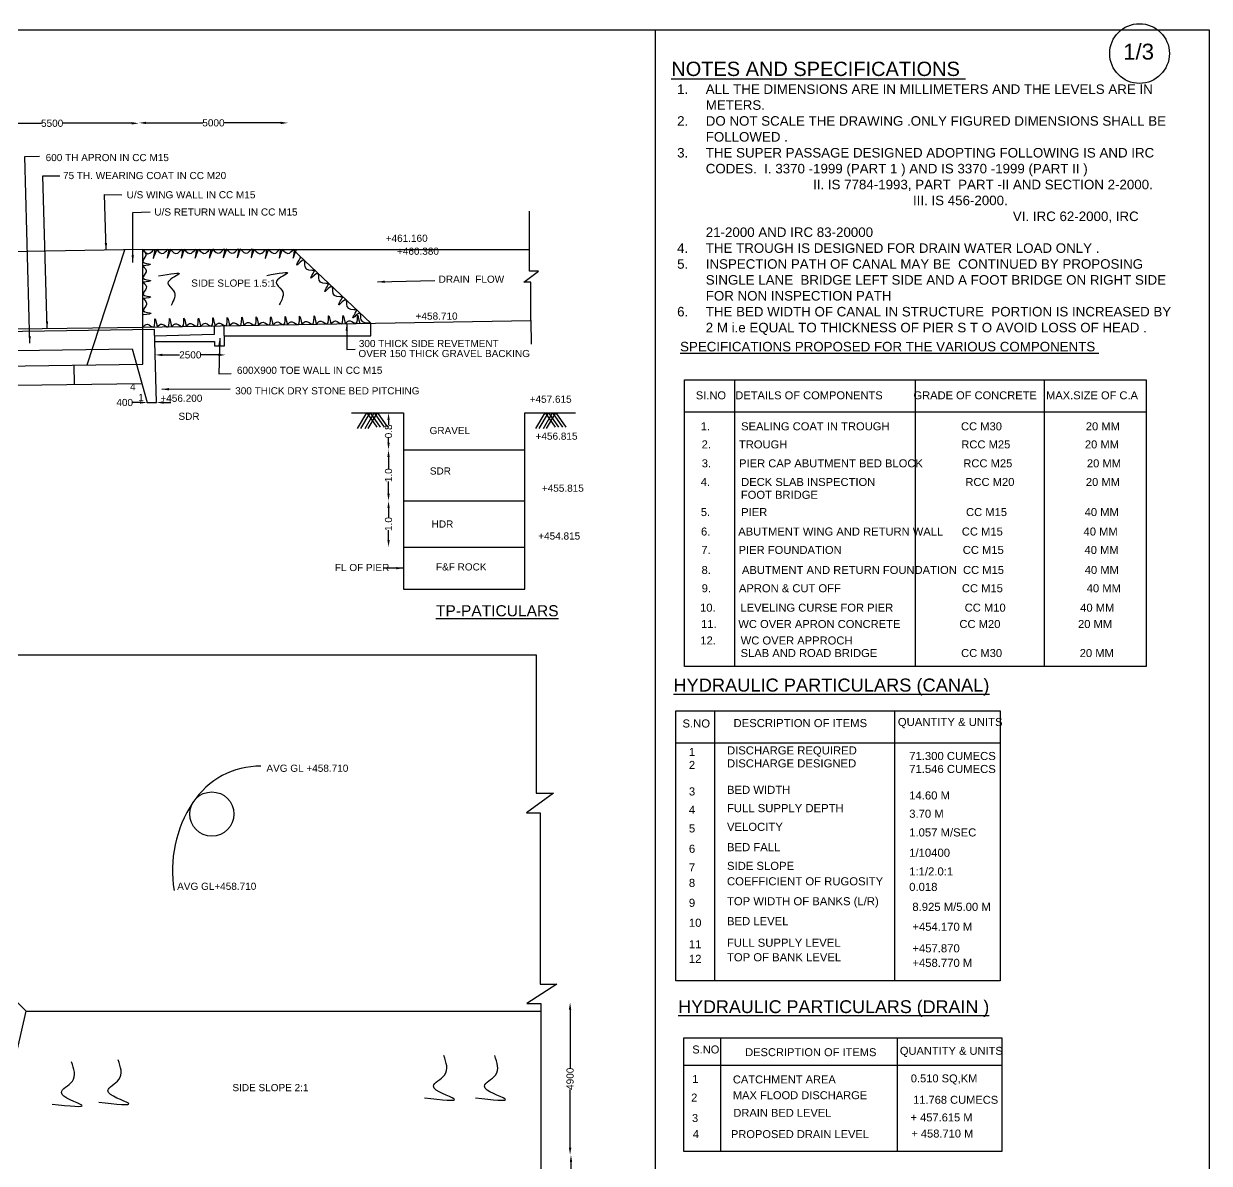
# Model space of a CAD drawing. Header units: millimetres. Extents: x 5124 to 2411930, y 2311 to 44355440.
# Drawn here: x 2374627 to 2411930, y 44319582 to 44355440 of the extents above; entities that cross this region are included whole.
import ezdxf

# ---------------------------------------------------------------- set-up
doc = ezdxf.new("R2010")
doc.units = ezdxf.units.MM
doc.header["$MEASUREMENT"] = 0
doc.header["$PDMODE"] = 32
doc.header["$PDSIZE"] = 396
for name, color, linetype in [('DIMENSION', 7, 'Continuous'), ('DRAWING', 2, 'Continuous'), ('TEXT', 7, 'Continuous')]:
    doc.layers.add(name, color=color, linetype=linetype)
doc.styles.get("Standard").update_dxf_attribs({"font": 'arial.ttf', "height": 225})
doc.dimstyles.get("Standard").update_dxf_attribs({"dimtxt": 225, "dimasz": 225, "dimexe": 0.18, "dimexo": 0.0625, "dimgap": 0.09, "dimtad": 0, "dimdec": 0, "dimzin": 0, "dimdsep": 46, "dimtxsty": 'Standard', "dimcen": 0.09, "dimse1": 1, "dimse2": 1, "dimadec": 0, "dimazin": 0, "dimtfac": 1, "dimtdec": 0, "dimtofl": 0, "dimtmove": 0, "dimatfit": 3, "dimfxl": 1, "dimtolj": 1, "dimtzin": 0, "dimarcsym": 0})

# ---------------------------------------------------------------- blocks, each defined once
blk = doc.blocks.new('*D63')
at = {"layer": 'Defpoints', "color": 0}
for p in [(2378248, 44352306), (2378248, 44352306), (2372795, 44352219)]:
    blk.add_point(p, dxfattribs=at)
at = {"layer": 'DIMENSION', "color": 0, "lineweight": -2}
for p, q in [((2373020, 44352306), (2375186, 44352306)), ((2378023, 44352306), (2375857, 44352306))]:
    blk.add_line(p, q, dxfattribs=at)
at = {"layer": 'DIMENSION', "color": 0}
for points in [[(2373020, 44352344), (2373020, 44352269), (2372795, 44352306)], [(2378023, 44352344), (2378023, 44352269), (2378248, 44352306)]]:
    blk.add_solid(points, dxfattribs=at)
at = {"layer": 'DIMENSION', "color": 0, "insert": (2375522, 44352306), "char_height": 225, "attachment_point": 5}
blk.add_mtext('\\A1;5500', dxfattribs=at)
blk = doc.blocks.new('*D64')
at = {"layer": 'Defpoints', "color": 0}
for p in [(2378255, 44352307), (2382939, 44352359), (2382939, 44352319)]:
    blk.add_point(p, dxfattribs=at)
at = {"layer": 'DIMENSION', "color": 0, "lineweight": -2}
for p, q in [((2378480, 44352319), (2380261, 44352319)), ((2382714, 44352319), (2380933, 44352319))]:
    blk.add_line(p, q, dxfattribs=at)
at = {"layer": 'DIMENSION', "color": 0}
for points in [[(2378480, 44352356), (2378480, 44352281), (2378255, 44352319)], [(2382714, 44352356), (2382714, 44352281), (2382939, 44352319)]]:
    blk.add_solid(points, dxfattribs=at)
at = {"layer": 'DIMENSION', "color": 0, "insert": (2380597, 44352319), "char_height": 225, "attachment_point": 5}
blk.add_mtext('\\A1;5000', dxfattribs=at)
blk = doc.blocks.new('*D65')
at = {"layer": 'Defpoints', "color": 0}
for p in [(2378763, 44345018), (2378763, 44344920), (2380976, 44344982)]:
    blk.add_point(p, dxfattribs=at)
at = {"layer": 'DIMENSION', "color": 0, "lineweight": -2}
for p, q in [((2378988, 44345018), (2379532, 44345018)), ((2380751, 44345018), (2380207, 44345018))]:
    blk.add_line(p, q, dxfattribs=at)
at = {"layer": 'DIMENSION', "color": 0}
for points in [[(2378988, 44345056), (2378988, 44344981), (2378763, 44345018)], [(2380751, 44345056), (2380751, 44344981), (2380976, 44345018)]]:
    blk.add_solid(points, dxfattribs=at)
at = {"layer": 'DIMENSION', "color": 0, "insert": (2379869, 44345018), "char_height": 225, "attachment_point": 5}
blk.add_mtext('\\A1;2500', dxfattribs=at)
blk = doc.blocks.new('*D66')
at = {"layer": 'Defpoints', "color": 0}
for p in [(2378508, 44343520), (2378508, 44343520), (2378802, 44343520)]:
    blk.add_point(p, dxfattribs=at)
at = {"layer": 'DIMENSION', "color": 0, "lineweight": -2}
for p, q in [((2378283, 44343520), (2378058, 44343520)), ((2379027, 44343520), (2379252, 44343520))]:
    blk.add_line(p, q, dxfattribs=at)
at = {"layer": 'DIMENSION', "color": 0}
for points in [[(2378283, 44343558), (2378283, 44343483), (2378508, 44343520)], [(2379027, 44343558), (2379027, 44343483), (2378802, 44343520)]]:
    blk.add_solid(points, dxfattribs=at)
at = {"layer": 'DIMENSION', "color": 0, "insert": (2377805, 44343520), "char_height": 225, "attachment_point": 5}
blk.add_mtext('\\A1;400', dxfattribs=at)
blk = doc.blocks.new('*D159')
at = {"layer": 'Defpoints', "color": 0}
for p in [(2391762, 44324638), (2391818, 44324638), (2391809, 44319844)]:
    blk.add_point(p, dxfattribs=at)
at = {"layer": 'DIMENSION', "color": 0, "lineweight": -2}
for p, q in [((2391818, 44324413), (2391818, 44322581)), ((2391818, 44320069), (2391818, 44321901))]:
    blk.add_line(p, q, dxfattribs=at)
at = {"layer": 'DIMENSION', "color": 0}
for points in [[(2391781, 44324413), (2391856, 44324413), (2391818, 44324638)], [(2391781, 44320069), (2391856, 44320069), (2391818, 44319844)]]:
    blk.add_solid(points, dxfattribs=at)
at = {"layer": 'DIMENSION', "color": 0, "insert": (2391818, 44322241), "char_height": 225, "attachment_point": 5, "rotation": 90}
blk.add_mtext('\\A1;4900', dxfattribs=at)
blk = doc.blocks.new('*D160')
at = {"layer": 'Defpoints', "color": 0}
for p in [(2391818, 44319844), (2391818, 44318066), (2391846, 44318066)]:
    blk.add_point(p, dxfattribs=at)
at = {"layer": 'DIMENSION', "color": 0, "lineweight": -2}
for p, q in [((2391846, 44319619), (2391846, 44319280)), ((2391846, 44318291), (2391846, 44318630))]:
    blk.add_line(p, q, dxfattribs=at)
at = {"layer": 'DIMENSION', "color": 0}
for points in [[(2391809, 44319619), (2391884, 44319619), (2391846, 44319844)], [(2391809, 44318291), (2391884, 44318291), (2391846, 44318066)]]:
    blk.add_solid(points, dxfattribs=at)
at = {"layer": 'DIMENSION', "color": 0, "insert": (2391846, 44318955), "char_height": 225, "attachment_point": 5, "rotation": 90}
blk.add_mtext('\\A1;1800', dxfattribs=at)
blk = doc.blocks.new('*D177')
at = {"layer": 'Defpoints', "color": 0}
for p in [(2386574, 44343192), (2386106, 44342033), (2386574, 44342033)]:
    blk.add_point(p, dxfattribs=at)
at = {"layer": 'DIMENSION', "color": 0, "lineweight": -2}
for p, q in [((2386106, 44342967), (2386106, 44342818)), ((2386106, 44342258), (2386106, 44342407))]:
    blk.add_line(p, q, dxfattribs=at)
at = {"layer": 'DIMENSION', "color": 0}
for points in [[(2386069, 44342967), (2386144, 44342967), (2386106, 44343192)], [(2386069, 44342258), (2386144, 44342258), (2386106, 44342033)]]:
    blk.add_solid(points, dxfattribs=at)
at = {"layer": 'DIMENSION', "color": 0, "insert": (2386106, 44342613), "char_height": 225, "attachment_point": 5, "rotation": 90}
blk.add_mtext('\\A1;0.8', dxfattribs=at)
blk = doc.blocks.new('*D178')
at = {"layer": 'Defpoints', "color": 0}
for p in [(2386574, 44342033), (2386106, 44340428), (2386574, 44340428)]:
    blk.add_point(p, dxfattribs=at)
at = {"layer": 'DIMENSION', "color": 0, "lineweight": -2}
for p, q in [((2386106, 44341808), (2386106, 44341425)), ((2386106, 44340653), (2386106, 44341037))]:
    blk.add_line(p, q, dxfattribs=at)
at = {"layer": 'DIMENSION', "color": 0}
for points in [[(2386069, 44341808), (2386144, 44341808), (2386106, 44342033)], [(2386069, 44340653), (2386144, 44340653), (2386106, 44340428)]]:
    blk.add_solid(points, dxfattribs=at)
at = {"layer": 'DIMENSION', "color": 0, "insert": (2386106, 44341231), "char_height": 225, "attachment_point": 5, "rotation": 90}
blk.add_mtext('\\A1;1.0', dxfattribs=at)
blk = doc.blocks.new('*D179')
at = {"layer": 'Defpoints', "color": 0}
for p in [(2386574, 44340421), (2386106, 44338972), (2386574, 44338972)]:
    blk.add_point(p, dxfattribs=at)
at = {"layer": 'DIMENSION', "color": 0, "lineweight": -2}
for p, q in [((2386106, 44340196), (2386106, 44339891)), ((2386106, 44339197), (2386106, 44339503))]:
    blk.add_line(p, q, dxfattribs=at)
at = {"layer": 'DIMENSION', "color": 0}
for points in [[(2386069, 44340196), (2386144, 44340196), (2386106, 44340421)], [(2386069, 44339197), (2386144, 44339197), (2386106, 44338972)]]:
    blk.add_solid(points, dxfattribs=at)
at = {"layer": 'DIMENSION', "color": 0, "insert": (2386106, 44339697), "char_height": 225, "attachment_point": 5, "rotation": 90}
blk.add_mtext('\\A1;1.0', dxfattribs=at)

msp = doc.modelspace()

# ---------------------------------------------------------------- linework, layer by layer
at = {"layer": 'DIMENSION', "color": 0}
msp.add_lwpolyline([(2304979.4, 44355248.1), (2411929.9, 44355248.1), (2411929.9, 44284658.4), (2304979.4, 44284658.4)], close=True, dxfattribs=at)
msp.add_lwpolyline([(2394496, 44355248.1), (2394496, 44317346.2), (2411929.9, 44317346.2)], dxfattribs=at)
at = {"layer": 'DIMENSION'}
msp.add_lwpolyline([(2395418, 44343232.2), (2409940.2, 44343232.2)], dxfattribs=at)
at = {"layer": 'DRAWING', "color": 0}
for points in [[(2390579.3, 44346106.1), (2390579.3, 44347307.9), (2390363.3, 44347307.9), (2390826.9, 44347653.5), (2390546.1, 44347653.5), (2390546.1, 44349538.5)], [(2378370.7, 44348332.7), (2372884.9, 44348237.6), (2372884.9, 44348852.8), (2372672.1, 44348852.8), (2372672.1, 44348237.6), (2371195.9, 44348237.6), (2371195.9, 44348825.7), (2370965, 44348825.7), (2370965, 44344624.7)], [(2376619.8, 44344701), (2377811.6, 44348323)], [(2378370.7, 44345889.1), (2378370.7, 44348332.7), (2390546.1, 44348332.7)], [(2383091.1, 44348332.7), (2385553.1, 44346016.8)], [(2364884.2, 44345708.7), (2378370.7, 44345889.1), (2390579.3, 44346106.1), (2390592.5, 44345361)], [(2380618.9, 44345929.1), (2380618.9, 44345659.6), (2378743.5, 44345607.2)], [(2378748.3, 44345437.4), (2380630.3, 44345437.4), (2380630.3, 44345305.2), (2380940.7, 44345305.2), (2380929.5, 44345934.6)], [(2380935.1, 44345619.9), (2385553.1, 44345619.9), (2385553.1, 44346016.8)], [(2364123.4, 44345023.7), (2363185, 44342336.1), (2362781.8, 44342336.1), (2362781.8, 44341755.8), (2366542.9, 44341755.8), (2366542.9, 44342351.2), (2366091.6, 44342351.2), (2364884.2, 44345023.7), (2378044.3, 44345213.7), (2378508.3, 44343520.4), (2378801.8, 44343520.4), (2378737.6, 44345819.5)], [(2378737.6, 44345819.5), (2364884.2, 44345610.1)], [(2370965, 44344624.7), (2378378.5, 44344724.8), (2378370.7, 44345889.1)], [(2376207.9, 44344695.5), (2376216.3, 44344094.3)], [(2366542.9, 44342351.2), (2366542.9, 44343960.1), (2378343, 44344123.8)], [(2384938.2, 44343192.1), (2386574.2, 44343192.1), (2386574.2, 44337650), (2390396.3, 44337650), (2390396.3, 44343192.1), (2391987.6, 44343192.1)], [(2385129.1, 44342701.8), (2385420, 44343192.1), (2385736.4, 44342741.1)], [(2385234.6, 44342701.8), (2385525.5, 44343192.1), (2385841.9, 44342741.1)], [(2385365.6, 44342701.8), (2385656.5, 44343192.1), (2385972.9, 44342741.1)], [(2385465.3, 44342701.8), (2385756.2, 44343192.1), (2386072.6, 44342741.1)], [(2390740.3, 44342701.8), (2391031.3, 44343192.1), (2391347.6, 44342741.1)], [(2390845.8, 44342701.8), (2391136.7, 44343192.1), (2391453.1, 44342741.1)], [(2390976.8, 44342701.8), (2391267.8, 44343192.1), (2391584.1, 44342741.1)], [(2391076.5, 44342701.8), (2391367.4, 44343192.1), (2391683.8, 44342741.1)], [(2386574.2, 44342033.1), (2390396.3, 44342033.1)], [(2386574.2, 44340428.5), (2390396.3, 44340428.5)], [(2386574.2, 44338972.4), (2390396.3, 44338972.4)], [(2373525, 44335576.6), (2390745.9, 44335576.6), (2390745.9, 44331226), (2391301.3, 44331226), (2390445, 44330610), (2390878.9, 44330610), (2390878.9, 44325220.4), (2391406.5, 44325220.4), (2390455.8, 44324607.8), (2390900.2, 44324607.8), (2390900.2, 44319250.2), (2391407.8, 44319250.2), (2390513.9, 44318598.1), (2390932.5, 44318598.1), (2390932.5, 44312132.2), (2391450.2, 44312132.2), (2390550.8, 44311468.9), (2391022.4, 44311468.9), (2391024.2, 44308966)], [(2373610.1, 44319638.5), (2374700.3, 44324370.1), (2368806.5, 44330311)], [(2374700.3, 44324370.1), (2390900.2, 44324370.1)]]:
    msp.add_lwpolyline(points, dxfattribs=at)
msp.add_lwpolyline([(2395418, 44344236.8), (2409940.2, 44344236.8), (2409940.2, 44335213.7), (2395418, 44335213.7)], close=True, dxfattribs=at)
msp.add_circle((2380545.7, 44330572.6), 695.9, dxfattribs=at)
for centre, radius, start, end in [((2382067.1, 44329551.8), 2527.4, 89.50193, 146.90838), ((2383146.7, 44328803.2), 3840.7, 146.34529, 189.55291)]:
    msp.add_arc(centre, radius, start, end, dxfattribs=at)
for points in [[(2378370.7, 44348332.7), (2378467.1, 44348142.9), (2378370.7, 44347952.8), (2378611.5, 44347870.8), (2378370.7, 44347818.3)], [(2378361.8, 44348332.6), (2378596.8, 44348214.8), (2378731.4, 44348332.7), (2378704.9, 44348062.1), (2378810.9, 44348332.7)], [(2378802, 44348342.2), (2379037.1, 44348224.5), (2379171.6, 44348342.4), (2379145.1, 44348071.7), (2379251.2, 44348342.4)], [(2379238.9, 44348342.2), (2379473.9, 44348224.5), (2379608.5, 44348342.4), (2379582, 44348071.7), (2379688, 44348342.4)], [(2379675.8, 44348342.2), (2379910.8, 44348224.5), (2380045.4, 44348342.4), (2380018.9, 44348071.7), (2380124.9, 44348342.4)], [(2380124.9, 44348342.4), (2380359.9, 44348224.7), (2380494.5, 44348342.6), (2380468, 44348071.9), (2380574, 44348342.6)], [(2380565.1, 44348352.1), (2380800.2, 44348234.3), (2380934.7, 44348352.2), (2380908.2, 44348081.5), (2381014.3, 44348352.2)], [(2381002, 44348352.1), (2381237, 44348234.3), (2381371.6, 44348352.2), (2381345.1, 44348081.5), (2381451.1, 44348352.2)], [(2381438.9, 44348352.1), (2381673.9, 44348234.3), (2381808.5, 44348352.2), (2381782, 44348081.5), (2381888, 44348352.2)], [(2381881.3, 44348332.7), (2382116.3, 44348215), (2382250.9, 44348332.9), (2382224.4, 44348062.2), (2382330.4, 44348332.9)], [(2382321.5, 44348342.4), (2382556.5, 44348224.7), (2382691.1, 44348342.6), (2382664.6, 44348071.9), (2382770.6, 44348342.6)], [(2382758.4, 44348342.4), (2382993.4, 44348224.7), (2383128, 44348342.6), (2383101.5, 44348071.9), (2383207.5, 44348342.6)], [(2378379.6, 44347818.5), (2378476, 44347628.7), (2378379.6, 44347438.5), (2378620.4, 44347356.6), (2378379.6, 44347304.1)], [(2383788.4, 44347676.8), (2383484.7, 44347785), (2383442.1, 44348002.5), (2383225.2, 44347843.4), (2383347.2, 44348091.9)], [(2378870.4, 44347502.1), (2379509.1, 44347558.8), (2379163.7, 44347280), (2379343.5, 44347038.9), (2379263.1, 44346570.9)], [(2382277, 44347521), (2382915.7, 44347577.8), (2382570.3, 44347298.9), (2382750.1, 44347057.8), (2382669.7, 44346589.8)], [(2384229.5, 44347261.8), (2383925.8, 44347370), (2383883.3, 44347587.5), (2383666.4, 44347428.3), (2383788.4, 44347676.8)], [(2378388.6, 44347304.3), (2378485, 44347114.4), (2378388.6, 44346924.3), (2378629.4, 44346842.3), (2378388.6, 44346789.9)], [(2384670.7, 44346846.8), (2384367, 44346955), (2384324.5, 44347172.5), (2384107.6, 44347013.3), (2384229.5, 44347261.8)], [(2378397.5, 44346790), (2378493.9, 44346600.2), (2378397.5, 44346410.1), (2378638.3, 44346328.1), (2378397.5, 44346275.6)], [(2385111.9, 44346431.8), (2384808.2, 44346540), (2384765.7, 44346757.5), (2384548.8, 44346598.3), (2384670.7, 44346846.8)], [(2384743.2, 44346002.4), (2384895.2, 44346094.9), (2385088.9, 44346008.5), (2385129, 44346268.3), (2385198.3, 44346010.4)], [(2385553.1, 44346016.8), (2385249.4, 44346125), (2385206.9, 44346342.4), (2384990, 44346183.3), (2385111.9, 44346431.8)], [(2378370.7, 44345889.1), (2378522.7, 44345981.7), (2378716.4, 44345895.3), (2378756.5, 44346155.1), (2378825.9, 44345897.2)], [(2378825.9, 44345897.2), (2378977.9, 44345989.8), (2379171.6, 44345903.4), (2379211.7, 44346163.2), (2379281.1, 44345905.3)], [(2379281.1, 44345905.3), (2379433.1, 44345997.9), (2379626.8, 44345911.5), (2379666.9, 44346171.2), (2379736.2, 44345913.4)], [(2379736.2, 44345913.4), (2379888.2, 44346006), (2380081.9, 44345919.5), (2380122.1, 44346179.3), (2380191.4, 44345921.5)], [(2380191.4, 44345921.5), (2380343.4, 44346014), (2380537.1, 44345927.6), (2380577.2, 44346187.4), (2380646.6, 44345929.6)], [(2380646.6, 44345929.6), (2380798.6, 44346022.1), (2380992.3, 44345935.7), (2381032.4, 44346195.5), (2381101.8, 44345937.7)], [(2381101.8, 44345937.7), (2381253.8, 44346030.2), (2381447.5, 44345943.8), (2381487.6, 44346203.6), (2381556.9, 44345945.8)], [(2381556.9, 44345945.8), (2381708.9, 44346038.3), (2381902.6, 44345951.9), (2381942.8, 44346211.7), (2382012.1, 44345953.8)], [(2382012.1, 44345953.8), (2382164.1, 44346046.4), (2382357.8, 44345960), (2382397.9, 44346219.8), (2382467.3, 44345961.9)], [(2382467.3, 44345961.9), (2382619.3, 44346054.5), (2382813, 44345968.1), (2382853.1, 44346227.8), (2382922.5, 44345970)], [(2382922.5, 44345970), (2383074.5, 44346062.6), (2383268.2, 44345976.2), (2383308.3, 44346235.9), (2383377.6, 44345978.1)], [(2383377.6, 44345978.1), (2383529.6, 44346070.7), (2383723.3, 44345984.2), (2383763.4, 44346244), (2383832.8, 44345986.2)], [(2383832.8, 44345986.2), (2383984.8, 44346078.7), (2384178.5, 44345992.3), (2384218.6, 44346252.1), (2384288, 44345994.3)], [(2384288, 44345994.3), (2384440, 44346086.8), (2384633.7, 44346000.4), (2384673.8, 44346260.2), (2384743.2, 44346002.4)], [(2376994.8, 44321500.5), (2377919.9, 44321472.2), (2377278.6, 44321869.2), (2377624.8, 44322220.8), (2377602.1, 44322833.3)], [(2387240.2, 44321639.3), (2388165.4, 44321611), (2387524, 44322008), (2387870.3, 44322359.6), (2387847.6, 44322972.1)], [(2388840.9, 44321639.3), (2389766, 44321611), (2389124.7, 44322008), (2389470.9, 44322359.6), (2389448.2, 44322972.1)], [(2375527.4, 44321442.5), (2376452.6, 44321414.1), (2375811.2, 44321811.1), (2376157.4, 44322162.7), (2376134.7, 44322775.3)]]:
    msp.add_spline(points, degree=3, dxfattribs=at)
at = {"layer": 'TEXT', "color": 0}
for points in [[(2396993.2, 44344236.8), (2396993.2, 44335213.7)], [(2402679.1, 44344236.8), (2402679.1, 44335213.7)], [(2406735.9, 44344236.8), (2406735.9, 44335213.7)], [(2396362.7, 44333822.6), (2396362.7, 44325327.1)], [(2402030.8, 44325327.1), (2402030.8, 44333822.6)], [(2395142.9, 44332816.8), (2405349.2, 44332816.8)], [(2396548.6, 44323533.2), (2396548.6, 44319958)], [(2402107, 44323533.2), (2402107, 44319958)], [(2395397.3, 44322669.4), (2405402.9, 44322669.4)]]:
    msp.add_lwpolyline(points, dxfattribs=at)
for points in [[(2395142.9, 44333822.6), (2405349.2, 44333822.6), (2405349.2, 44325327.1), (2395142.9, 44325327.1)], [(2395397.3, 44323533.2), (2405402.9, 44323533.2), (2405402.9, 44319958), (2395397.3, 44319958)]]:
    msp.add_lwpolyline(points, close=True, dxfattribs=at)
msp.add_circle((2409734.5, 44354501.5), 938.5, dxfattribs=at)

# ---------------------------------------------------------------- texts
for s, height, p in [('1/3', 500, (2409220.3, 44354310.9)), ('%%UNOTES AND SPECIFICATIONS ', 450, (2395002.2, 44353794.4)), ('600 TH APRON IN CC M15', 225, (2375317.9, 44351115.7)), ('75 TH. WEARING COAT IN CC M20', 225, (2375864.3, 44350550)), (' U/S WING WALL IN CC M15', 225, (2377779.1, 44349945.4)), (' U/S RETURN WALL IN CC M15', 225, (2378650.8, 44349403)), ('+461.160', 225, (2386017.5, 44348575.8)), ('+460.380', 225, (2386371.8, 44348169.2)), ('DRAIN  FLOW', 225, (2387683.4, 44347288.1)), ('SIDE SLOPE 1.5:1', 225, (2379899.3, 44347165.9)), ('+458.710', 225, (2386959.1, 44346127.8)), ('300 THICK SIDE REVETMENT ', 225, (2385170.9, 44345264.8)), ('%%USPECIFICATIONS PROPOSED FOR THE VARIOUS COMPONENTS ', 300, (2395279.4, 44345129.7)), ('OVER 150 THICK GRAVEL BACKING ', 225, (2385160, 44344949.9)), ('600X900 TOE WALL IN CC M15', 225, (2381335.4, 44344421.6)), ('4', 225, (2377972.9, 44343900.2)), ('1', 225, (2378230.9, 44343566.2)), ('+456.200', 225, (2378928.3, 44343542.3)), ('300 THICK DRY STONE BED PITCHING', 225, (2381281.2, 44343776.6)), ('+457.615', 225, (2390547.7, 44343512.2)), ('SI.NO   DETAILS OF COMPONENTS          GRADE OF CONCRETE   MAX.SIZE OF C.A', 250, (2395774.4, 44343622)), ('SDR', 225, (2379496.7, 44342974.5)), ('GRAVEL', 225, (2387398, 44342526.4)), ('+456.815', 225, (2390732.3, 44342348.6)), ('1.          SEALING COAT IN TROUGH                       CC M30                           20 MM', 251.769, (2395929.3, 44342645.7)), ('2.         TROUGH                                                        RCC M25                        20 MM', 251.7689, (2395958.1, 44342077)), ('SDR', 225, (2387406, 44341253.5)), ('3.         PIER CAP ABUTMENT BED BLOCK             RCC M25                        20 MM', 251.769, (2395962.3, 44341480.7)), ('4.          DECK SLAB INSPECTION                             RCC M20                       20 MM', 251.769, (2395930, 44340894.3)), ('+455.815', 225, (2390931.1, 44340712.6)), (' FOOT BRIDGE ', 251.769, (2397094.4, 44340490.7)), ('5.          PIER                                                                CC M15                         40 MM', 251.7689, (2395931.6, 44339947.4)), ('HDR', 225, (2387462.6, 44339584.8)), ('6.         ABUTMENT WING AND RETURN WALL      CC M15                          40 MM', 251.769, (2395937.4, 44339335.2)), ('+454.815', 225, (2390817.4, 44339208.4)), ('7.         PIER FOUNDATION                                       CC M15                          40 MM', 251.7689, (2395947.6, 44338755.3)), ('FL OF PIER', 225, (2384418.3, 44338216.1)), ('F&F ROCK', 225, (2387599, 44338235.9)), ('8.          ABUTMENT AND RETURN FOUNDATION  CC M15                          40 MM', 251.769, (2395954.9, 44338125.3)), ('9.         APRON & CUT OFF                                       CC M15                           40 MM', 251.7689, (2395958.6, 44337550.4)), ('%%UTP-PATICULARS', 350, (2387598.2, 44336792.8)), ('10.        LEVELING CURSE FOR PIER                       CC M10                        40 MM', 251.769, (2395908.2, 44336939.1)), ('11.       WC OVER APRON CONCRETE                   CC M20                         20 MM', 251.769, (2395938.8, 44336424.8)), ('12.        WC OVER APPROCH', 251.769, (2395916.3, 44335907.1)), ('SLAB AND ROAD BRIDGE                           CC M30                         20 MM', 251.769, (2397183.5, 44335511.2)), ('%%UHYDRAULIC PARTICULARS (CANAL)', 410.535, (2395068.6, 44334424.1)), ('S.NO', 254.28, (2395355.3, 44333294.6)), ('DESCRIPTION OF ITEMS ', 254.282, (2396960.7, 44333306.2)), ('QUANTITY & UNITS', 254.282, (2402130.8, 44333341.1)), ('1', 254.3, (2395556.3, 44332397.2)), ('DISCHARGE REQUIRED ', 254.282, (2396754.8, 44332447.1)), ('71.300 CUMECS', 254.282, (2402488.3, 44332271.2)), ('AVG GL +458.710', 225, (2382264.1, 44331900.4)), ('2', 254.3, (2395556.3, 44331988.8)), ('DISCHARGE DESIGNED ', 254.282, (2396754.8, 44332038.6)), ('71.546 CUMECS', 254.282, (2402488.3, 44331862.7)), ('3', 254.3, (2395556.3, 44331156)), ('BED WIDTH ', 254.28, (2396754.8, 44331205.8)), ('14.60 M', 254.28, (2402488.3, 44331030)), ('4', 254.3, (2395556.3, 44330580.4)), ('FULL SUPPLY DEPTH', 254.282, (2396754.8, 44330630.2)), ('3.70 M', 254.28, (2402488.3, 44330454.4)), ('VELOCITY ', 254.28, (2396754.8, 44330041.8)), ('5', 254.3, (2395556.3, 44329992)), ('1.057 M/SEC', 254.282, (2402488.3, 44329865.9)), ('6', 254.3, (2395556.3, 44329352.1)), ('BED FALL', 254.28, (2396754.8, 44329401.9)), ('1/10400', 254.28, (2402488.3, 44329226.1)), ('7', 254.3, (2395556.3, 44328763.6)), ('SIDE SLOPE ', 254.282, (2396754.8, 44328813.4)), ('1:1/2.0:1', 254.28, (2402488.3, 44328637.6)), ('AVG GL+458.710', 225, (2379455.6, 44328185.4)), ('8', 254.3, (2395556.3, 44328278)), ('COEFFICIENT OF RUGOSITY', 254.282, (2396754.8, 44328327.8)), ('0.018', 254.28, (2402488.3, 44328151.9)), ('9', 254.3, (2395556.3, 44327651)), ('TOP WIDTH OF BANKS (L/R)', 254.282, (2396754.8, 44327700.8)), (' 8.925 M/5.00 M', 254.282, (2402488.3, 44327524.9)), ('10', 254.28, (2395556.3, 44327023.9)), ('BED LEVEL ', 254.28, (2396754.8, 44327073.7)), (' +454.170 M', 254.282, (2402488.3, 44326897.9)), ('11', 254.28, (2395556.3, 44326345.5)), ('FULL SUPPLY LEVEL ', 254.282, (2396754.8, 44326395.3)), ('TOP OF BANK LEVEL', 254.282, (2396754.8, 44325937.4)), (' +457.870', 254.28, (2402488.3, 44326219.4)), ('12', 254.28, (2395556.3, 44325887.6)), (' +458.770 M', 254.282, (2402488.3, 44325761.6)), ('%%UHYDRAULIC PARTICULARS (DRAIN )', 402.836, (2395220.6, 44324308.6)), ('S.NO', 249.82, (2395662.2, 44323037.8)), ('DESCRIPTION OF ITEMS', 249.817, (2397326.5, 44322952.9)), ('QUANTITY & UNITS', 249.817, (2402194.7, 44322996.1)), ('SIDE SLOPE 2:1', 225, (2381194.6, 44321851)), ('1', 249.8, (2395661.3, 44322110.3)), ('CATCHMENT AREA ', 249.817, (2396940.8, 44322094.7)), ('0.510 SQ,KM', 249.817, (2402538.6, 44322128.4)), ('2', 249.8, (2395628.5, 44321525.5)), ('MAX FLOOD DISCHARGE ', 249.817, (2396939.6, 44321599.5)), (' 11.768 CUMECS', 249.817, (2402513.8, 44321454.8)), ('3', 249.8, (2395653.3, 44320882.2)), ('DRAIN BED LEVEL ', 249.817, (2396956.3, 44321044.9)), ('+ 457.615 M', 249.817, (2402530.6, 44320900.2)), ('4', 249.8, (2395678, 44320374.9)), ('PROPOSED DRAIN LEVEL ', 249.817, (2396878.9, 44320374.9)), ('+ 458.710 M', 249.817, (2402555.3, 44320393))]:
    msp.add_text(s, height=height, dxfattribs=at).set_placement(p)
at = {"layer": 'TEXT', "color": 0, "insert": (2394886.6, 44353530.4), "char_height": 300, "attachment_point": 1}
msp.add_mtext_dynamic_manual_height_columns('\\pi-900,l1200,t1200;1.^IALL THE DIMENSIONS ARE IN MILLIMETERS AND THE LEVELS ARE IN METERS.\\P2.^IDO NOT SCALE THE DRAWING .ONLY FIGURED DIMENSIONS SHALL BE FOLLOWED .\\P3.^ITHE SUPER PASSAGE DESIGNED ADOPTING FOLLOWING IS AND IRC CODES.  I. 3370 -1999 (PART 1 ) AND IS 3370 -1999 (PART II )                                                    II. IS 7784-1993, PART  PART -II AND SECTION 2-2000.                                                              III. IS 456-2000.                                                                                                                                VI. IRC 62-2000, IRC 21-2000 AND IRC 83-20000\\P4.^ITHE TROUGH IS DESIGNED FOR DRAIN WATER LOAD ONLY .\\P5.^IINSPECTION PATH OF CANAL MAY BE  CONTINUED BY PROPOSING SINGLE LANE  BRIDGE LEFT SIDE AND A FOOT BRIDGE ON RIGHT SIDE FOR NON INSPECTION PATH \\P6.^ITHE BED WIDTH OF CANAL IN STRUCTURE  PORTION IS INCREASED BY 2 M i.e EQUAL TO THICKNESS OF PIER S T O AVOID LOSS OF HEAD .', width=15829.451, gutter_width=450, heights=[0], dxfattribs=at)

# ---------------------------------------------------------------- dimensions: what is measured, and where the dimension line sits
at = {"layer": 'DIMENSION', "color": 0}
for base, p1, p2, text, picture, middle in [((2378248.4, 44352306.2), (2372795.3, 44352219), (2378248.4, 44352306.2), '5500', '*D63', (2375521.8, 44352306.2)), ((2382938.6, 44352318.5), (2378255.1, 44352307.3), (2382938.6, 44352358.8), '5000', '*D64', (2380596.8, 44352318.5)), ((2378762.7, 44345018.3), (2380976.1, 44344982.2), (2378762.7, 44344920.3), '2500', '*D65', (2379869.4, 44345018.3)), ((2378508.3, 44343520.4), (2378801.8, 44343520.4), (2378508.3, 44343520.4), '400', '*D66', (2377805.5, 44343520.4))]:
    dim = msp.add_linear_dim(base=base, p1=p1, p2=p2, text=text, dimstyle='Standard', dxfattribs=at)
    dim.commit()
    dim.dimension.update_dxf_attribs({"geometry": picture, "text_midpoint": middle})
for base, p1, p2, text, picture, middle in [((2386106.3, 44342033.1), (2386574.2, 44343192.1), (2386574.2, 44342033.1), '0.8', '*D177', (2386106.3, 44342612.6)), ((2386106.3, 44340428.5), (2386574.2, 44342033.1), (2386574.2, 44340428.5), '1.0', '*D178', (2386106.3, 44341230.8)), ((2386106.3, 44338972.4), (2386574.2, 44340421.1), (2386574.2, 44338972.4), '1.0', '*D179', (2386106.3, 44339696.7)), ((2391818.4, 44324638.4), (2391809.2, 44319843.7), (2391762.4, 44324638.4), '4900', '*D159', (2391818.4, 44322241.1)), ((2391846.1, 44318066.3), (2391818.4, 44319843.7), (2391818.1, 44318066.3), '1800', '*D160', (2391846.1, 44318955))]:
    dim = msp.add_linear_dim(base=base, p1=p1, p2=p2, angle=90, text=text, dimstyle='Standard', dxfattribs=at)
    dim.commit()
    dim.dimension.update_dxf_attribs({"geometry": picture, "text_midpoint": middle})

# ---------------------------------------------------------------- leaders
for points in [[(2374821.6, 44345392), (2374662.6, 44351259.7), (2375128, 44351271)], [(2375366.9, 44345849), (2375224.3, 44350648), (2375767.7, 44350655.7)], [(2377221.1, 44348312.8), (2377164.4, 44350062.9), (2377710.4, 44350051.4)], [(2378058.2, 44347927.9), (2378058.2, 44349500.9), (2378606.1, 44349516.7)], [(2385762.6, 44347314.3), (2387562.9, 44347359.8)], [(2384791.3, 44346003.2), (2384791.3, 44345192.7), (2385061.1, 44345202.4)], [(2380793.1, 44345544.8), (2380769.8, 44344424.2), (2381150.4, 44344431.2)], [(2378970.5, 44343936.3), (2381119.9, 44343947.6)], [(2386574.2, 44338307.8), (2385962.7, 44338307.8)]]:
    msp.add_leader(points, dimstyle='Standard', override={"dimgap": 0.09, "dimtad": 0}, dxfattribs=at)

doc.saveas('drawing.dxf')
